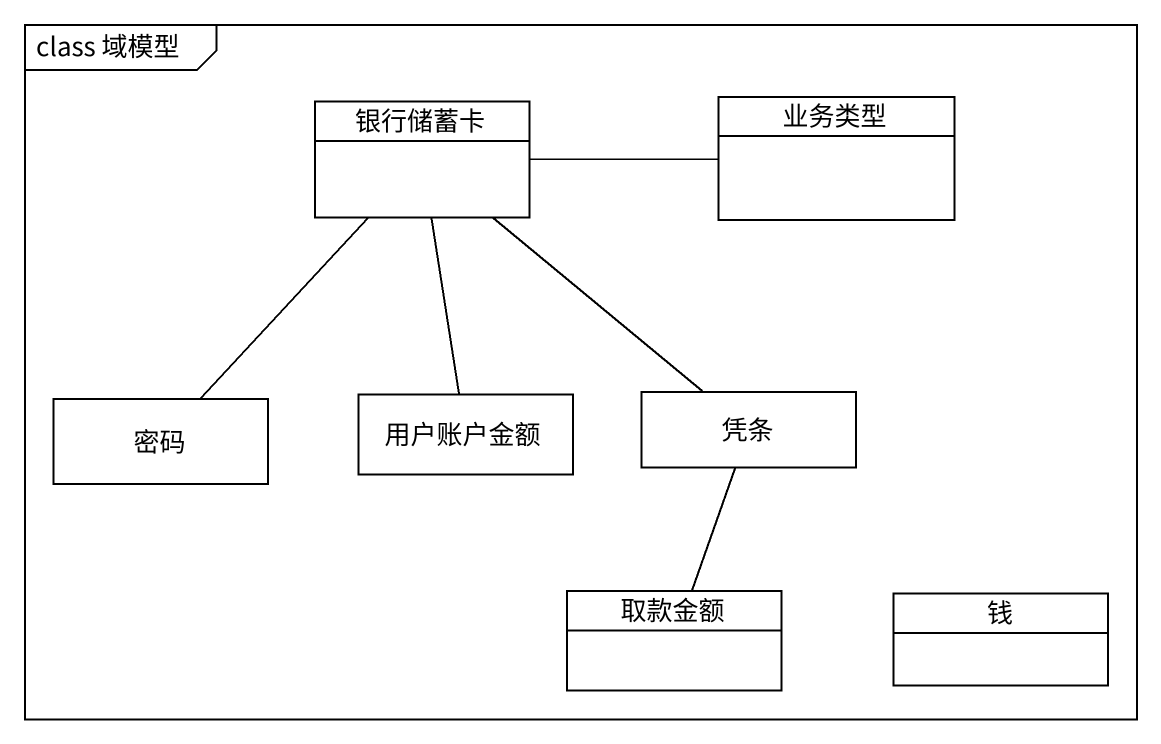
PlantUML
@startuml
mainframe class 域模型
hide circle
hide empty members
class 银行储蓄卡
class 业务类型
class 密码
class 用户账户金额
class 凭条
class 取款金额
class 钱
银行储蓄卡 -right- 业务类型
密码 -up- 银行储蓄卡
用户账户金额 -up- 银行储蓄卡
凭条 -up- 银行储蓄卡
取款金额 -up- 凭条
@enduml
